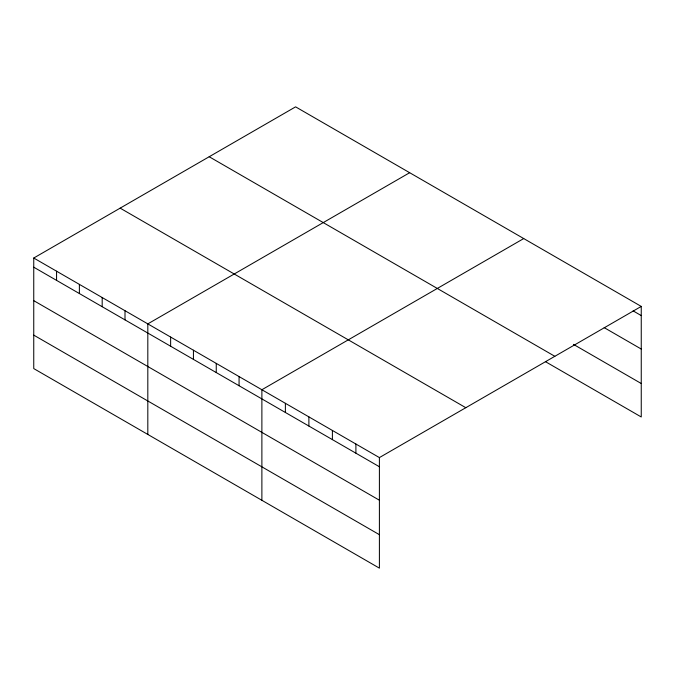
<?xml version="1.0" encoding="UTF-8"?>
<svg xmlns="http://www.w3.org/2000/svg" width="675" height="675" viewBox="0 0 675 675"><rect width="100%" height="100%" fill="white"/><g stroke="black" fill="none" stroke-linecap="round" stroke-linejoin="round"><path stroke-width="1.01" d="M33.75 258.027L379.401 457.591L379.401 568.148L33.75 368.584L33.75 258.027L295.599 106.853L641.25 306.416L641.25 416.973L545.425 361.648M409.666 172.707L147.817 323.882L147.817 434.438M523.724 238.562L261.883 389.737L261.883 500.293M379.401 457.591L641.25 306.416M633.116 310.88L641.25 315.579M604.184 327.637L641.25 349.043M573.446 344.368L641.25 383.51M209.191 156.743L554.842 356.307M120.158 208.145L465.809 407.7M33.75 267.199L379.401 466.754M33.75 300.653L379.401 500.217M33.75 335.129L379.401 534.684M355.902 444.023L355.902 453.187M332.395 430.448L332.395 439.619M308.888 416.88L308.888 426.043M285.382 403.312L285.382 412.476M239.068 376.566L239.068 385.737M216.253 363.395L216.253 372.566M193.438 350.224L193.438 359.395M170.632 337.053L170.632 346.224M125.002 310.711L125.002 319.882M102.187 297.54L102.187 306.712M79.38 284.369L79.38 293.541M56.565 271.198L56.565 280.37"/></g></svg>
